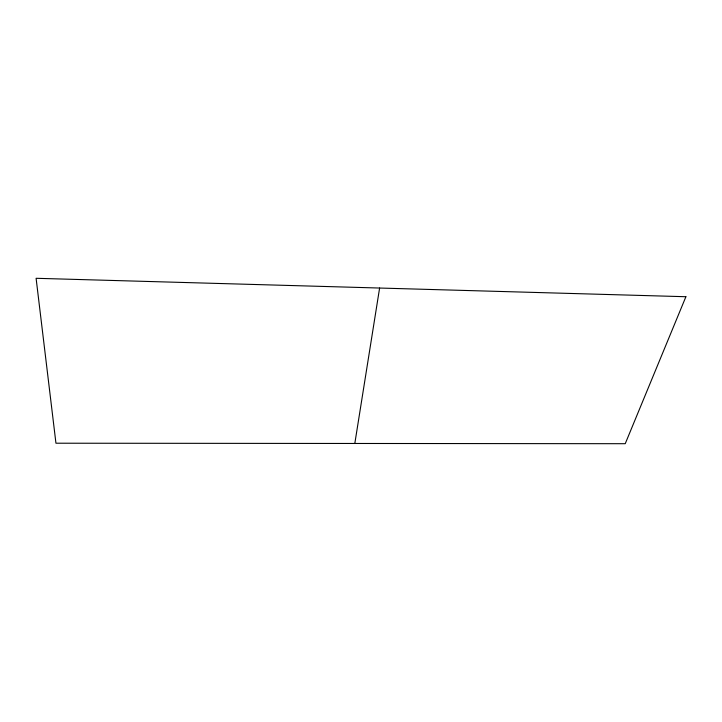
<?xml version="1.0" encoding="UTF-8"?>
<svg xmlns="http://www.w3.org/2000/svg" width="722" height="722" viewBox="0 0 722 722"><rect width="100%" height="100%" fill="white"/><g stroke="black" fill="none" stroke-linecap="round" stroke-linejoin="round"><path stroke-width="1.08" d="M354.818 443.47L379.61 288.033M685.9 296.724L625.234 443.705L55.946 443.209L36.1 278.295L685.9 296.724"/></g></svg>
